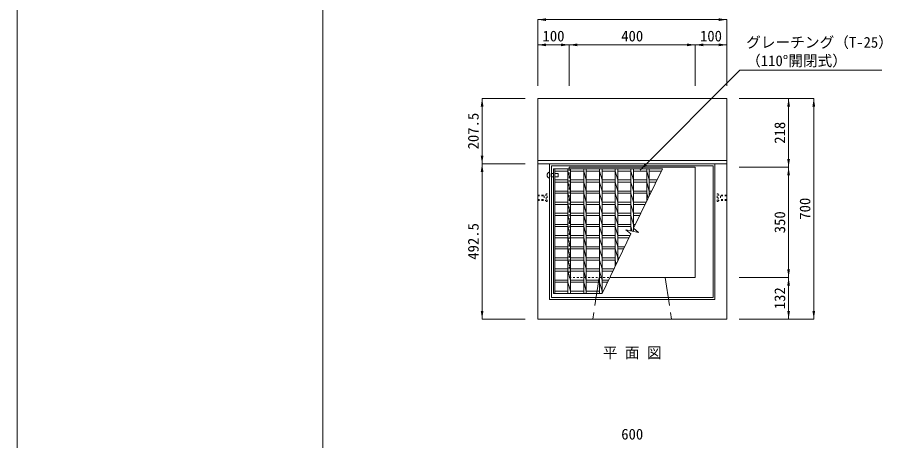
# Model space of a CAD drawing. Units: millimetres at full size. Extents: x 4207 to 15359, y -7728 to 211.
# Drawn here: x 4207 to 6955, y -3142 to -1799 of the extents above; entities that cross this region are included whole.
import ezdxf
from ezdxf.enums import TextEntityAlignment as Align

# ---------------------------------------------------------------- set-up
doc = ezdxf.new("R2010")
doc.units = ezdxf.units.MM
doc.header["$LTSCALE"] = 15
doc.linetypes.add('DASHED', pattern=[7.5, 6, -1.5])
doc.linetypes.add('USER1', pattern=[0.8, 0.4, -0.4])
for name, color, linetype, lineweight in [('受枠', 3, 'USER1', 9), ('寸法線', 7, 'Continuous', 9), ('枠', 5, 'Continuous', 5), ('集水桝', 1, 'Continuous', 20), ('ｲﾝｻｰﾄ', 4, 'USER1', 9), ('ｸﾞﾚｰﾁﾝｸﾞ', 7, 'USER1', 5)]:
    doc.layers.add(name, color=color, linetype=linetype, lineweight=lineweight)
doc.styles.add('ＭＳ ゴシック', font='')
doc.styles.get('ＭＳ ゴシック').set_extended_font_data('MS Gothic')

# ---------------------------------------------------------------- blocks, each defined once
blk = doc.blocks.new('filled_arrow')
at = {"color": 0, "linetype": 'Continuous', "lineweight": -2}
blk.add_solid([(7.5, 1.25), (0, 0), (7.5, -1.25)], dxfattribs=at)

msp = doc.modelspace()

# ---------------------------------------------------------------- linework, layer by layer
at = {"layer": '受枠', "linetype": 'Continuous'}
for p, q in [((5897.35, -2264.06), (6422.35, -2264.06)), ((5897.35, -2264.06), (5897.35, -2694.06)), ((5903.35, -2270.06), (6416.35, -2270.06)), ((5903.35, -2270.06), (5903.35, -2688.06)), ((6416.35, -2270.06), (6416.35, -2688.06)), ((6422.35, -2264.06), (6422.35, -2694.06)), ((5903.35, -2688.06), (6416.35, -2688.06)), ((5897.35, -2694.06), (6422.35, -2694.06))]:
    msp.add_line(p, q, dxfattribs=at)
at = {"layer": '寸法線'}
for p, q in [((5859.85, -1806.76), (6459.85, -1806.76)), ((5859.85, -2016.56), (5859.85, -1806.76)), ((6459.85, -2016.56), (6459.85, -1806.76)), ((5859.85, -1886.76), (5959.85, -1886.76)), ((5859.85, -2016.56), (5859.85, -1886.76)), ((5959.85, -2016.56), (5959.85, -1886.76)), ((5959.85, -1886.76), (6359.85, -1886.76)), ((5959.85, -2016.56), (5959.85, -1886.76)), ((6359.85, -2016.56), (6359.85, -1886.76)), ((6359.85, -1886.76), (6459.85, -1886.76)), ((6359.85, -2016.56), (6359.85, -1886.76)), ((6459.85, -2016.56), (6459.85, -1886.76)), ((5683.16, -2056.56), (5683.16, -2264.06)), ((5819.85, -2056.56), (5683.16, -2056.56)), ((6499.85, -2056.56), (6656.31, -2056.56)), ((6499.85, -2056.56), (6736.31, -2056.56)), ((6656.31, -2056.56), (6656.31, -2274.56)), ((6736.31, -2056.56), (6736.31, -2756.56)), ((5819.85, -2264.06), (5683.16, -2264.06)), ((5683.16, -2264.06), (5683.16, -2756.56)), ((5819.85, -2264.06), (5683.16, -2264.06)), ((6499.85, -2274.56), (6656.31, -2274.56)), ((6499.85, -2274.56), (6656.31, -2274.56)), ((6656.31, -2274.56), (6656.31, -2624.56)), ((6499.85, -2624.56), (6656.31, -2624.56)), ((6499.85, -2624.56), (6656.31, -2624.56)), ((6656.31, -2624.56), (6656.31, -2756.56)), ((5819.85, -2756.56), (5683.16, -2756.56)), ((6499.85, -2756.56), (6656.31, -2756.56)), ((6499.85, -2756.56), (6736.31, -2756.56))]:
    msp.add_line(p, q, dxfattribs=at)
msp.add_lwpolyline([(6184.85, -2284.17), (6501.5, -1967.52), (6952.23, -1967.52)], dxfattribs=at)
at = {"layer": '枠', "color": 1, "lineweight": 9}
msp.add_line((4207.39, -7728.4), (4207.39, 210.81), dxfattribs=at)
at = {"layer": '枠', "lineweight": 20}
msp.add_line((5177.1, -6878.4), (5177.1, -1278.4), dxfattribs=at)
at = {"layer": '集水桝'}
for p, q in [((5859.85, -2056.56), (5859.85, -2756.56)), ((5859.85, -2056.56), (6459.85, -2056.56)), ((6459.85, -2056.56), (6459.85, -2756.56)), ((5859.85, -2756.56), (6459.85, -2756.56))]:
    msp.add_line(p, q, dxfattribs=at)
at = {"layer": '集水桝', "lineweight": 9}
for p, q in [((6459.85, -2253.32), (5859.85, -2253.32)), ((6459.85, -2264.06), (5859.85, -2264.06))]:
    msp.add_line(p, q, dxfattribs=at)
at = {"layer": '集水桝', "lineweight": 15}
for p, q in [((5959.85, -2274.56), (6359.85, -2274.56)), ((5959.85, -2274.56), (5959.85, -2280.06)), ((6359.85, -2274.56), (6359.85, -2624.56)), ((6088.4, -2624.56), (6359.85, -2624.56))]:
    msp.add_line(p, q, dxfattribs=at)
at = {"layer": '集水桝', "linetype": 'USER1', "lineweight": 9}
for p, q in [((5959.85, -2280.06), (5959.85, -2624.56)), ((5959.85, -2624.56), (6088.4, -2624.56))]:
    msp.add_line(p, q, dxfattribs=at)
at = {"layer": '集水桝', "linetype": 'DASHED', "lineweight": 13}
for p, q in [((6054.85, -2624.56), (6034.85, -2756.56)), ((6264.85, -2624.56), (6284.85, -2756.56))]:
    msp.add_line(p, q, dxfattribs=at)
at = {"layer": 'ｲﾝｻｰﾄ'}
for p, q in [((5886.85, -2359.06), (5886.85, -2384.06)), ((5889.85, -2359.06), (5886.85, -2359.06)), ((5889.85, -2384.06), (5889.85, -2359.06)), ((6429.85, -2359.06), (6432.85, -2359.06)), ((6429.85, -2384.06), (6429.85, -2359.06)), ((6432.85, -2359.06), (6432.85, -2384.06)), ((5859.85, -2363.06), (5859.85, -2380.06)), ((5859.85, -2363.06), (5886.85, -2363.06)), ((5859.85, -2365.56), (5879.85, -2365.56)), ((5859.85, -2377.56), (5879.85, -2377.56)), ((5859.85, -2380.06), (5886.85, -2380.06)), ((5879.85, -2365.56), (5879.85, -2377.56)), ((5886.85, -2384.06), (5889.85, -2384.06)), ((6432.85, -2384.06), (6429.85, -2384.06)), ((6459.85, -2363.06), (6432.85, -2363.06)), ((6459.85, -2380.06), (6432.85, -2380.06)), ((6459.85, -2365.56), (6439.85, -2365.56)), ((6439.85, -2365.56), (6439.85, -2377.56)), ((6459.85, -2377.56), (6439.85, -2377.56)), ((6459.85, -2363.06), (6459.85, -2380.06))]:
    msp.add_line(p, q, dxfattribs=at)
at = {"layer": 'ｸﾞﾚｰﾁﾝｸﾞ', "linetype": 'Continuous'}
for p, q in [((5909.85, -2280.06), (5909.85, -2675.06)), ((5909.85, -2280.06), (6255.85, -2280.06)), ((5914.35, -2280.06), (5914.35, -2675.06)), ((5955.85, -2280.06), (5955.85, -2675.06)), ((5963.85, -2280.06), (5963.85, -2675.06)), ((6005.85, -2280.06), (6005.85, -2675.06)), ((6013.85, -2280.06), (6013.85, -2675.06)), ((6055.85, -2280.06), (6055.85, -2675.06)), ((6063.85, -2280.06), (6063.85, -2675.06)), ((6105.85, -2280.06), (6105.85, -2588.65)), ((6113.85, -2280.06), (6113.85, -2572.2)), ((6155.85, -2280.06), (6155.85, -2476.72)), ((6163.85, -2280.06), (6163.85, -2478.4)), ((6255.85, -2280.06), (6164.23, -2468.57)), ((6205.85, -2280.06), (6205.85, -2382.92)), ((6213.85, -2280.06), (6213.85, -2366.47)), ((5896.85, -2290.06), (5896.85, -2310.06)), ((5909.85, -2295.06), (5902.85, -2295.06)), ((5902.85, -2295.06), (5902.85, -2305.06)), ((5909.85, -2305.06), (5902.85, -2305.06)), ((5914.35, -2287.06), (5955.85, -2287.06)), ((5914.35, -2295.06), (5924.35, -2295.06)), ((5924.35, -2305.06), (5914.35, -2305.06)), ((5924.35, -2295.06), (5924.35, -2305.06)), ((5955.85, -2287.06), (5963.85, -2315.33)), ((5963.85, -2287.06), (6005.85, -2287.06)), ((6005.85, -2287.06), (6013.85, -2315.33)), ((6013.85, -2287.06), (6055.85, -2287.06)), ((6055.85, -2287.06), (6063.85, -2315.33)), ((6063.85, -2287.06), (6105.85, -2287.06)), ((6105.85, -2287.06), (6113.85, -2315.33)), ((6113.85, -2287.06), (6155.85, -2287.06)), ((6155.85, -2287.06), (6163.85, -2315.33)), ((6163.85, -2287.06), (6205.85, -2287.06)), ((6205.85, -2287.06), (6213.85, -2315.33)), ((6213.85, -2287.06), (6252.45, -2287.06)), ((5914.35, -2315.33), (5955.85, -2315.33)), ((5914.35, -2322.33), (5955.85, -2322.33)), ((5955.85, -2322.33), (5963.85, -2350.61)), ((5963.85, -2315.33), (6005.85, -2315.33)), ((5963.85, -2322.33), (6005.85, -2322.33)), ((6005.85, -2322.33), (6013.85, -2350.61)), ((6013.85, -2315.33), (6055.85, -2315.33)), ((6013.85, -2322.33), (6055.85, -2322.33)), ((6055.85, -2322.33), (6063.85, -2350.61)), ((6063.85, -2315.33), (6105.85, -2315.33)), ((6063.85, -2322.33), (6105.85, -2322.33)), ((6105.85, -2322.33), (6113.85, -2350.61)), ((6113.85, -2315.33), (6155.85, -2315.33)), ((6113.85, -2322.33), (6155.85, -2322.33)), ((6155.85, -2322.33), (6163.85, -2350.61)), ((6163.85, -2315.33), (6205.85, -2315.33)), ((6163.85, -2322.33), (6205.85, -2322.33)), ((6205.85, -2322.33), (6213.85, -2350.61)), ((6213.85, -2315.33), (6238.71, -2315.33)), ((6213.85, -2322.33), (6235.31, -2322.33)), ((5914.35, -2350.61), (5955.85, -2350.61)), ((5914.35, -2357.61), (5955.85, -2357.61)), ((5955.85, -2357.61), (5963.85, -2385.88)), ((5963.85, -2350.61), (6005.85, -2350.61)), ((5963.85, -2357.61), (6005.85, -2357.61)), ((6005.85, -2357.61), (6013.85, -2385.88)), ((6013.85, -2350.61), (6055.85, -2350.61)), ((6013.85, -2357.61), (6055.85, -2357.61)), ((6055.85, -2357.61), (6063.85, -2385.88)), ((6063.85, -2350.61), (6105.85, -2350.61)), ((6063.85, -2357.61), (6105.85, -2357.61)), ((6105.85, -2357.61), (6113.85, -2385.88)), ((6113.85, -2350.61), (6155.85, -2350.61)), ((6113.85, -2357.61), (6155.85, -2357.61)), ((6155.85, -2357.61), (6163.85, -2385.88)), ((6163.85, -2350.61), (6205.85, -2350.61)), ((6163.85, -2357.61), (6205.85, -2357.61)), ((6205.85, -2357.61), (6210.38, -2373.61)), ((6213.85, -2350.61), (6221.56, -2350.61)), ((6213.85, -2357.61), (6218.16, -2357.61)), ((5914.35, -2385.88), (5955.85, -2385.88)), ((5963.85, -2385.88), (6005.85, -2385.88)), ((6013.85, -2385.88), (6055.85, -2385.88)), ((6063.85, -2385.88), (6105.85, -2385.88)), ((6113.85, -2385.88), (6155.85, -2385.88)), ((6163.85, -2385.88), (6204.42, -2385.88)), ((5914.35, -2392.88), (5955.85, -2392.88)), ((5955.85, -2392.88), (5963.85, -2421.15)), ((5963.85, -2392.88), (6005.85, -2392.88)), ((6005.85, -2392.88), (6013.85, -2421.15)), ((6013.85, -2392.88), (6055.85, -2392.88)), ((6055.85, -2392.88), (6063.85, -2421.15)), ((6063.85, -2392.88), (6105.85, -2392.88)), ((6105.85, -2392.88), (6113.85, -2421.15)), ((6113.85, -2392.88), (6155.85, -2392.88)), ((6155.85, -2392.88), (6163.85, -2421.15)), ((6163.85, -2392.88), (6201.02, -2392.88)), ((5914.35, -2421.15), (5955.85, -2421.15)), ((5914.35, -2428.15), (5955.85, -2428.15)), ((5955.85, -2428.15), (5963.85, -2456.42)), ((5963.85, -2421.15), (6005.85, -2421.15)), ((5963.85, -2428.15), (6005.85, -2428.15)), ((6005.85, -2428.15), (6013.85, -2456.42)), ((6013.85, -2421.15), (6055.85, -2421.15)), ((6013.85, -2428.15), (6055.85, -2428.15)), ((6055.85, -2428.15), (6063.85, -2456.42)), ((6063.85, -2421.15), (6105.85, -2421.15)), ((6063.85, -2428.15), (6105.85, -2428.15)), ((6105.85, -2428.15), (6113.85, -2456.42)), ((6113.85, -2421.15), (6155.85, -2421.15)), ((6113.85, -2428.15), (6155.85, -2428.15)), ((6155.85, -2428.15), (6163.85, -2456.42)), ((6163.85, -2421.15), (6187.27, -2421.15)), ((6163.85, -2428.15), (6183.87, -2428.15)), ((5914.35, -2456.42), (5955.85, -2456.42)), ((5914.35, -2463.42), (5955.85, -2463.42)), ((5955.85, -2463.42), (5963.85, -2491.7)), ((5963.85, -2456.42), (6005.85, -2456.42)), ((5963.85, -2463.42), (6005.85, -2463.42)), ((6005.85, -2463.42), (6013.85, -2491.7)), ((6013.85, -2456.42), (6055.85, -2456.42)), ((6013.85, -2463.42), (6055.85, -2463.42)), ((6055.85, -2463.42), (6063.85, -2491.7)), ((6063.85, -2456.42), (6105.85, -2456.42)), ((6063.85, -2463.42), (6105.85, -2463.42)), ((6105.85, -2463.42), (6113.85, -2491.7)), ((6113.85, -2456.42), (6155.85, -2456.42)), ((6113.85, -2463.42), (6155.85, -2463.42)), ((6155.85, -2463.42), (6159.85, -2477.56)), ((6163.85, -2456.42), (6170.13, -2456.42)), ((6163.85, -2463.42), (6166.73, -2463.42)), ((6180.03, -2481.81), (6164.23, -2468.57)), ((5914.35, -2491.7), (5955.85, -2491.7)), ((5914.35, -2498.7), (5955.85, -2498.7)), ((5955.85, -2498.7), (5963.85, -2526.97)), ((5963.85, -2491.7), (6005.85, -2491.7)), ((5963.85, -2498.7), (6005.85, -2498.7)), ((6005.85, -2498.7), (6013.85, -2526.97)), ((6013.85, -2491.7), (6055.85, -2491.7)), ((6013.85, -2498.7), (6055.85, -2498.7)), ((6055.85, -2498.7), (6063.85, -2526.97)), ((6155.48, -2486.55), (6063.85, -2675.06)), ((6063.85, -2491.7), (6105.85, -2491.7)), ((6063.85, -2498.7), (6105.85, -2498.7)), ((6105.85, -2498.7), (6113.85, -2526.97)), ((6113.85, -2491.7), (6152.98, -2491.7)), ((6113.85, -2498.7), (6149.58, -2498.7)), ((6155.48, -2486.55), (6139.68, -2473.31)), ((6139.68, -2473.31), (6180.03, -2481.81)), ((5914.35, -2526.97), (5955.85, -2526.97)), ((5963.85, -2526.97), (6005.85, -2526.97)), ((6013.85, -2526.97), (6055.85, -2526.97)), ((6063.85, -2526.97), (6105.85, -2526.97)), ((6113.85, -2526.97), (6135.84, -2526.97)), ((5914.35, -2533.97), (5955.85, -2533.97)), ((5955.85, -2533.97), (5963.85, -2562.24)), ((5963.85, -2533.97), (6005.85, -2533.97)), ((6005.85, -2533.97), (6013.85, -2562.24)), ((6013.85, -2533.97), (6055.85, -2533.97)), ((6055.85, -2533.97), (6063.85, -2562.24)), ((6063.85, -2533.97), (6105.85, -2533.97)), ((6105.85, -2533.97), (6113.85, -2562.24)), ((6113.85, -2533.97), (6132.43, -2533.97)), ((5914.35, -2562.24), (5955.85, -2562.24)), ((5914.35, -2569.24), (5955.85, -2569.24)), ((5955.85, -2569.24), (5963.85, -2597.51)), ((5963.85, -2562.24), (6005.85, -2562.24)), ((5963.85, -2569.24), (6005.85, -2569.24)), ((6005.85, -2569.24), (6013.85, -2597.51)), ((6013.85, -2562.24), (6055.85, -2562.24)), ((6013.85, -2569.24), (6055.85, -2569.24)), ((6055.85, -2569.24), (6063.85, -2597.51)), ((6063.85, -2562.24), (6105.85, -2562.24)), ((6063.85, -2569.24), (6105.85, -2569.24)), ((6105.85, -2569.24), (6109.33, -2581.51)), ((6113.85, -2562.24), (6118.69, -2562.24)), ((6113.85, -2569.24), (6115.29, -2569.24)), ((5914.35, -2597.51), (5955.85, -2597.51)), ((5914.35, -2604.51), (5955.85, -2604.51)), ((5955.85, -2604.51), (5963.85, -2632.79)), ((5963.85, -2597.51), (6005.85, -2597.51)), ((5963.85, -2604.51), (6005.85, -2604.51)), ((6005.85, -2604.51), (6013.85, -2632.79)), ((6013.85, -2597.51), (6055.85, -2597.51)), ((6013.85, -2604.51), (6055.85, -2604.51)), ((6055.85, -2604.51), (6063.85, -2632.79)), ((6063.85, -2597.51), (6101.55, -2597.51)), ((6063.85, -2604.51), (6098.14, -2604.51)), ((5914.35, -2632.79), (5955.85, -2632.79)), ((5963.85, -2632.79), (6005.85, -2632.79)), ((6013.85, -2632.79), (6055.85, -2632.79)), ((6063.85, -2632.79), (6084.4, -2632.79)), ((5914.35, -2639.79), (5955.85, -2639.79)), ((5955.85, -2639.79), (5963.85, -2668.06)), ((5963.85, -2639.79), (6005.85, -2639.79)), ((6005.85, -2639.79), (6013.85, -2668.06)), ((6013.85, -2639.79), (6055.85, -2639.79)), ((6055.85, -2639.79), (6063.85, -2668.06)), ((6063.85, -2639.79), (6081, -2639.79)), ((5909.85, -2675.06), (6063.85, -2675.06)), ((5914.35, -2668.06), (5955.85, -2668.06)), ((5963.85, -2668.06), (6005.85, -2668.06)), ((6013.85, -2668.06), (6055.85, -2668.06)), ((6063.85, -2668.06), (6067.26, -2668.06))]:
    msp.add_line(p, q, dxfattribs=at)
msp.add_arc((5899.77, -2300.06), 10.42, 106.2602, 253.7398, dxfattribs=at)

# ---------------------------------------------------------------- block references
at = {"layer": '寸法線', "xscale": 3.47, "yscale": 3.47}
for p in [(5859.85, -1806.76), (5859.85, -1886.76), (5959.85, -1886.76), (6359.85, -1886.76)]:
    msp.add_blockref('filled_arrow', p, dxfattribs=at)
for p, rotation in [((6459.85, -1806.76), 180), ((5959.85, -1886.76), 180), ((6359.85, -1886.76), 180), ((6459.85, -1886.76), 180), ((5683.16, -2056.56), 270), ((6656.31, -2056.56), 270), ((6736.31, -2056.56), 270), ((5683.16, -2264.06), 90), ((6656.31, -2274.56), 90), ((5683.16, -2264.06), 270), ((6184.85, -2284.17), 45), ((6656.31, -2274.56), 270), ((6656.31, -2624.56), 90), ((6656.31, -2624.56), 270), ((5683.16, -2756.56), 90), ((6656.31, -2756.56), 90), ((6736.31, -2756.56), 90)]:
    msp.add_blockref('filled_arrow', p, dxfattribs=dict(at, rotation=rotation))

# ---------------------------------------------------------------- texts
at = {"layer": '寸法線', "style": 'ＭＳ ゴシック'}
for s, p in [('100', (5909.85, -1858.76)), ('400', (6159.85, -1858.76)), ('100', (6409.85, -1858.76)), ('平 面 図', (6159.85, -2863.31)), ('600', (6159.85, -3121.73))]:
    msp.add_text(s, height=34.18, dxfattribs=at).set_placement(p, align=Align.MIDDLE_CENTER)
for s, p in [('グレーチング（T-25）', (6521.5, -1906.01)), ('（110°開閉式）', (6521.5, -1964.51))]:
    msp.add_text(s, height=34.18, dxfattribs=at).set_placement(p, align=Align.BOTTOM_LEFT)
for s, p in [('207.5', (5655.16, -2160.31)), ('218', (6628.31, -2165.56)), ('700', (6708.31, -2406.56)), ('350', (6628.31, -2449.56)), ('492.5', (5655.16, -2510.31)), ('132', (6628.31, -2690.56))]:
    msp.add_text(s, height=34.18, rotation=90, dxfattribs=at).set_placement(p, align=Align.MIDDLE_CENTER)

doc.saveas('drawing.dxf')
